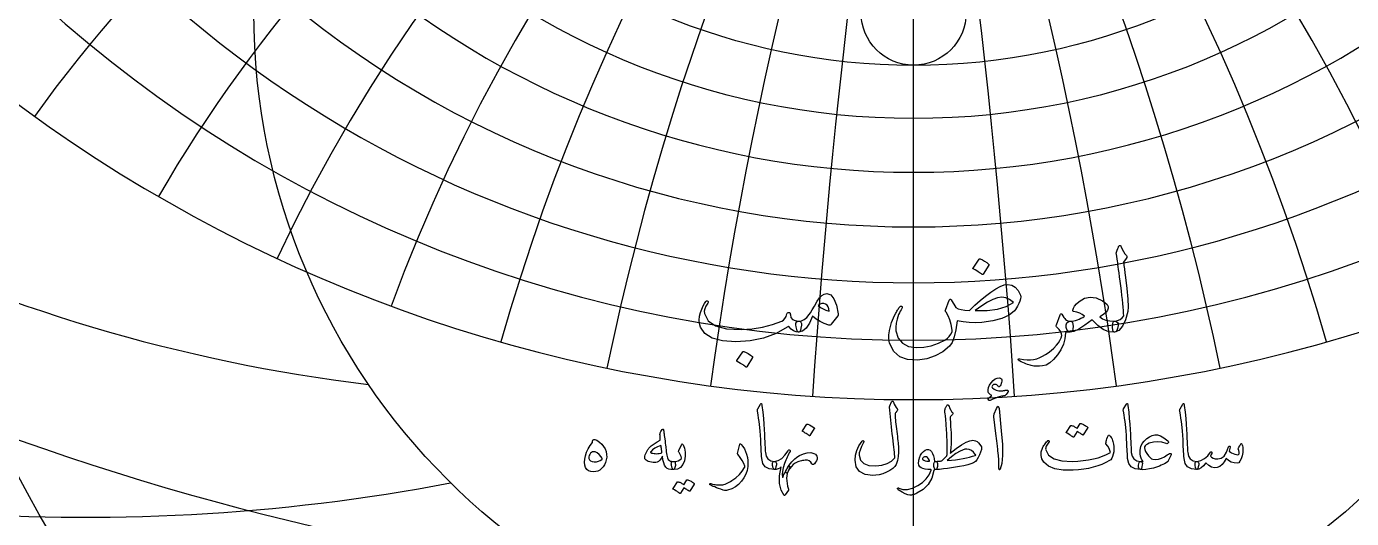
# Model space of a CAD drawing. Header units: millimetres. Extents: x -62 to 62, y -62 to 63.
# Drawn here: x -35 to 17.3, y -20 to -0.5 of the extents above; entities that cross this region are included whole.
import ezdxf

# ---------------------------------------------------------------- set-up
doc = ezdxf.new("R2010")
doc.units = ezdxf.units.MM
for name, color, linetype in [('CUT_INNER', 6, 'Continuous'), ('CUT_OUTER', 1, 'Continuous'), ('ENGRAVE', 7, 'Continuous'), ('ENGRAVE_FINE', 8, 'Continuous'), ('TEXT', 5, 'Continuous')]:
    doc.layers.add(name, color=color, linetype=linetype)

msp = doc.modelspace()

# ---------------------------------------------------------------- linework, layer by layer
at = {"layer": 'CUT_INNER'}
msp.add_circle((0, 0), 2.075, dxfattribs=at)
at = {"layer": 'CUT_OUTER'}
msp.add_arc((-0.0002, -0.0002), 61.6124, 137.460696, 87.802279, dxfattribs=at)
at = {"layer": 'ENGRAVE'}
msp.add_lwpolyline([(0, -60.75), (0, 60.75)], dxfattribs=at)
for centre, radius in [((0, 0), 60.75), ((0, 25.277), 29.4566), ((0, 23.5116), 25.5957), ((0, 0), 39.7663), ((0, 0), 26.0306)]:
    msp.add_circle(centre, radius, dxfattribs=at)
for centre, radius, start, end in [((0, 27.4682), 33.7666, 104.50551, 75.49449), ((0, 30.2123), 38.6649, 146.69677, 33.30323), ((0, 33.6952), 44.3506, 168.64959, 11.35041), ((0, 38.1979), 51.1187, 185.60814, 354.39186), ((0, 44.165), 59.4298, 199.959035, 340.040965), ((-13.6023, 50.7645), 65.9046, 224.535726, 263.111304), ((-32.6231, 56.5048), 76.4095, 249.96829, 280.828753)]:
    msp.add_arc(centre, radius, start, end, dxfattribs=at)
at = {"layer": 'ENGRAVE_FINE'}
for centre, radius, start, end in [((-303.4751, -35.8057), 308.1567, 3.846969, 18.080135), ((-303.4751, -35.8057), 308.1567, 3.846969, 18.080135), ((303.4751, -35.8057), 308.1567, 161.919865, 176.153031), ((303.4751, -35.8057), 308.1567, 161.919865, 176.153031), ((-147.0198, -35.8057), 156.4552, 7.744385, 36.376389), ((-147.0198, -35.8057), 156.4552, 7.744385, 36.376389), ((147.0198, -35.8057), 156.4552, 143.623611, 172.255615), ((147.0198, -35.8057), 156.4552, 143.623611, 172.255615), ((-92.6835, -35.8057), 107.0217, 11.745134, 55.103196), ((-92.6835, -35.8057), 107.0217, 11.745134, 55.103196), ((92.6835, -35.8057), 107.0217, 124.896804, 168.254866), ((92.6835, -35.8057), 107.0217, 124.896804, 168.254866), ((-63.7717, -35.8057), 83.2481, 15.907198, 74.457561), ((-63.7717, -35.8057), 83.2481, 15.907198, 74.457561), ((63.7717, -35.8057), 83.2481, 105.542439, 164.092802), ((63.7717, -35.8057), 83.2481, 105.542439, 164.092802), ((-44.9009, -35.8057), 69.8534, 20.296793, 94.565762), ((-44.9009, -35.8057), 69.8534, 20.296793, 94.565762), ((44.9009, -35.8057), 69.8534, 85.434238, 159.703207), ((44.9009, -35.8057), 69.8534, 85.434238, 159.703207), ((-30.8945, -35.8057), 61.789, 24.992282, 112.762358), ((-30.8945, -35.8057), 61.789, 24.992282, 112.762358), ((30.8945, -35.8057), 61.789, 67.237642, 155.007718), ((30.8945, -35.8057), 61.789, 67.237642, 155.007718), ((-19.4764, -35.8057), 56.9451, 30.08929, 122.5356), ((-19.4764, -35.8057), 56.9451, 30.08929, 122.5356), ((19.4764, -35.8057), 56.9451, 57.4644, 149.91071), ((19.4764, -35.8057), 56.9451, 57.4644, 149.91071), ((-9.4354, -35.8057), 54.3363, 35.70752, 130.83453), ((-9.4354, -35.8057), 54.3363, 35.70752, 130.83453), ((9.4354, -35.8057), 54.3363, 49.16547, 144.29248), ((9.4354, -35.8057), 54.3363, 49.16547, 144.29248), ((0, 82.0633), 105.0224, 234.73332, 305.26668)]:
    msp.add_arc(centre, radius, start, end, dxfattribs=at)
at = {"layer": 'TEXT'}
for points in [[(8.0046, -9.4432), (8.037, -9.365), (8.0621, -9.303), (8.0801, -9.2572), (8.0909, -9.2276), (8.0992, -9.2087), (8.11, -9.1953), (8.1232, -9.1872), (8.1388, -9.1845), (8.1564, -9.1875), (8.1711, -9.1965), (8.1828, -9.2114), (8.1915, -9.2324), (8.2313, -9.3351), (8.2789, -9.4276), (8.3343, -9.5099), (8.3974, -9.5821), (8.4151, -9.6051), (8.4202, -9.6312), (8.4127, -9.6602), (8.3926, -9.6923), (8.2873, -9.8408), (8.2944, -9.9072), (8.3016, -9.9725), (8.3088, -10.0366), (8.316, -10.0994), (8.3232, -10.1611), (8.3304, -10.2216), (8.3376, -10.2809), (8.3447, -10.3389), (8.4109, -10.8767), (8.4513, -11.297), (8.466, -11.6), (8.4549, -11.7856), (8.3645, -12.1224), (8.2465, -12.3712), (8.101, -12.532), (7.928, -12.6048), (7.9232, -12.6048), (7.9184, -12.6048), (7.9136, -12.6048), (7.9088, -12.6048), (7.8804, -12.5778), (7.8621, -12.5162), (7.854, -12.4197), (7.8561, -12.2886), (7.8606, -12.2401), (7.8741, -12.2048), (7.8965, -12.1826), (7.928, -12.1736), (8.0495, -12.1494), (8.1507, -12.1054), (8.2316, -12.0416), (8.292, -11.9581), (8.288, -11.8578), (8.2807, -11.7437), (8.27, -11.6159), (8.2561, -11.4743), (8.2392, -11.3195), (8.2196, -11.1521), (8.1973, -10.9722), (8.1723, -10.7797), (8.1492, -10.5904), (8.128, -10.4204), (8.1085, -10.2695), (8.0909, -10.1378), (8.0756, -10.0252), (8.0633, -9.9318), (8.054, -9.8575), (8.0477, -9.8024), (7.9998, -9.5294), (7.9983, -9.5024), (7.9986, -9.4791), (8.0007, -9.4593), (8.0046, -9.4432)], [(2.582, -9.7258), (2.588, -9.7198), (2.5964, -9.7162), (2.6071, -9.715), (2.6203, -9.7162), (2.7134, -9.7539), (2.8011, -9.8), (2.8835, -9.8545), (2.9604, -9.9174), (2.9679, -9.927), (2.9712, -9.9366), (2.9703, -9.9461), (2.9652, -9.9557), (2.7401, -10.3198), (2.7317, -10.3285), (2.7209, -10.3306), (2.7077, -10.3261), (2.6922, -10.315), (2.6787, -10.3054), (2.6574, -10.291), (2.6284, -10.2719), (2.5916, -10.2479), (2.5464, -10.2192), (2.4922, -10.1857), (2.429, -10.1473), (2.3568, -10.1042), (2.3473, -10.097), (2.3425, -10.0899), (2.3425, -10.0827), (2.3473, -10.0755)], [(3.7029, -10.7222), (3.87, -10.7467), (4.0119, -10.8252), (4.1287, -10.9575), (4.2203, -11.1437), (4.2305, -11.215), (4.2227, -11.2946), (4.1969, -11.3826), (4.1532, -11.479), (4.1029, -11.5719), (4.0574, -11.6491), (4.0167, -11.7108), (3.9808, -11.7569), (3.7712, -11.9293), (3.4874, -12.0635), (3.1293, -12.1593), (2.697, -12.2168), (2.4368, -12.2293), (2.188, -12.2239), (1.9506, -12.2006), (1.7245, -12.1593), (1.6712, -12.5105), (1.6024, -12.7928), (1.5179, -13.0063), (1.4179, -13.1509), (1.1557, -13.3739), (0.8575, -13.5401), (0.5233, -13.6494), (0.1533, -13.7018), (-0.2362, -13.6835), (-0.5473, -13.5712), (-0.7799, -13.3649), (-0.9341, -13.0646), (-0.9473, -13.0181), (-0.9581, -12.9694), (-0.9664, -12.9187), (-0.9724, -12.8658), (-0.9754, -12.8112), (-0.9748, -12.7551), (-0.9706, -12.6974), (-0.9629, -12.6383), (-0.9461, -12.5337), (-0.9245, -12.4305), (-0.8982, -12.3289), (-0.867, -12.2287), (-0.8314, -12.1304), (-0.7916, -12.0341), (-0.7476, -11.94), (-0.6994, -11.8479), (-0.678, -11.8105), (-0.6569, -11.7748), (-0.6361, -11.741), (-0.6156, -11.709), (-0.5956, -11.6787), (-0.5766, -11.6503), (-0.5585, -11.6237), (-0.5413, -11.5988), (-0.529, -11.5847), (-0.5162, -11.576), (-0.5027, -11.5728), (-0.4886, -11.5749), (-0.4736, -11.5805), (-0.4623, -11.588), (-0.4545, -11.5973), (-0.4503, -11.6084), (-0.4491, -11.621), (-0.4503, -11.6347), (-0.4539, -11.6497), (-0.4599, -11.6659), (-0.4949, -11.7189), (-0.5281, -11.7772), (-0.5596, -11.841), (-0.5892, -11.9102), (-0.6515, -12.0871), (-0.6898, -12.2539), (-0.7042, -12.4105), (-0.6946, -12.5569), (-0.6051, -12.835), (-0.4419, -13.0371), (-0.2051, -13.1631), (0.1054, -13.2131), (0.4054, -13.1991), (0.697, -13.1425), (0.9802, -13.0434), (1.2551, -12.9018), (1.338, -12.8428), (1.4096, -12.7712), (1.4697, -12.6871), (1.5185, -12.5904), (1.5242, -12.5769), (1.5269, -12.5605), (1.5266, -12.541), (1.5233, -12.5185), (1.4811, -12.3042), (1.4263, -12.1162), (1.359, -11.9545), (1.279, -11.8192), (1.2631, -11.7943), (1.2539, -11.7725), (1.2512, -11.7536), (1.2551, -11.7377), (1.4036, -11.3449), (1.4248, -11.3153), (1.4455, -11.303), (1.4655, -11.3081), (1.485, -11.3305), (1.6622, -11.6323), (1.7572, -11.6772), (1.879, -11.7114), (2.0278, -11.7347), (2.2035, -11.7473), (2.4122, -11.544), (2.6215, -11.3557), (2.8314, -11.1823), (3.0419, -11.024), (3.243, -10.8919), (3.4203, -10.7976), (3.5736, -10.741), (3.7029, -10.7222)], [(-8.1915, -11.388), (-8.1744, -11.3695), (-8.1567, -11.3617), (-8.1385, -11.3647), (-8.1196, -11.3784), (-8.1052, -11.3964), (-8.1004, -11.4168), (-8.1052, -11.4395), (-8.1196, -11.4647), (-8.1926, -11.5778), (-8.2394, -11.6826), (-8.2597, -11.779), (-8.2537, -11.8671), (-8.1037, -12.1563), (-7.8118, -12.3581), (-7.378, -12.4724), (-6.8023, -12.4994), (-6.375, -12.4679), (-5.9651, -12.4024), (-5.5726, -12.3027), (-5.1975, -12.1689), (-5.1313, -12.1296), (-5.0765, -12.0695), (-5.0331, -11.9883), (-5.0011, -11.8862), (-4.9903, -11.8572), (-4.9724, -11.8371), (-4.9472, -11.826), (-4.9149, -11.8239), (-4.8918, -11.8338), (-4.8754, -11.8539), (-4.8655, -11.8841), (-4.8622, -11.9245), (-4.8397, -12.0245), (-4.7771, -12.0994), (-4.6745, -12.1491), (-4.5316, -12.1736), (-4.4801, -12.185), (-4.4454, -12.2144), (-4.4275, -12.2617), (-4.4263, -12.3269), (-4.4436, -12.4485), (-4.467, -12.5353), (-4.4963, -12.5874), (-4.5316, -12.6048), (-4.6367, -12.591), (-4.7364, -12.5497), (-4.8307, -12.4808), (-4.9197, -12.3844), (-4.9271, -12.3805), (-4.94, -12.3832), (-4.9583, -12.3925), (-4.9819, -12.4084), (-5.4286, -12.6599), (-5.916, -12.8395), (-6.4442, -12.9473), (-7.013, -12.9832), (-7.5388, -12.9473), (-7.9471, -12.8395), (-8.2382, -12.6599), (-8.4118, -12.4084), (-8.4513, -12.268), (-8.4645, -12.1245), (-8.4513, -11.9781), (-8.4118, -11.8287), (-8.3585, -11.6898), (-8.304, -11.5701), (-8.2483, -11.4695), (-8.1915, -11.388)], [(-3.4203, -11.0814), (-3.2703, -11.1347), (-3.146, -11.285), (-3.0475, -11.5323), (-2.9748, -11.8766), (-2.9721, -11.9015), (-2.9736, -11.9233), (-2.9793, -11.9422), (-2.9892, -11.9581), (-3.2526, -12.2886), (-3.2709, -12.3087), (-3.2921, -12.3209), (-3.3164, -12.3254), (-3.3436, -12.3221), (-3.5227, -12.2611), (-3.6909, -12.1832), (-3.8484, -12.0886), (-3.9951, -11.9772), (-4.1134, -12.2518), (-4.243, -12.4479), (-4.384, -12.5656), (-4.5364, -12.6048), (-4.5535, -12.5985), (-4.5712, -12.5796), (-4.5894, -12.5482), (-4.6083, -12.5042), (-4.6373, -12.3952), (-4.6478, -12.3078), (-4.6397, -12.2419), (-4.6131, -12.1976), (-4.5975, -12.1871), (-4.5795, -12.1796), (-4.5592, -12.1751), (-4.5364, -12.1736), (-4.4275, -12.1551), (-4.3209, -12.1042), (-4.2167, -12.021), (-4.1149, -11.9054), (-4.0703, -11.8383), (-4.0035, -11.7281), (-3.9146, -11.5749), (-3.8035, -11.3784), (-3.7167, -11.2485), (-3.6239, -11.1557), (-3.5251, -11.1), (-3.4203, -11.0814)], [(-3.7652, -11.5509), (-3.6754, -11.6257), (-3.5736, -11.6874), (-3.4598, -11.7359), (-3.3341, -11.7713), (-3.341, -11.6769), (-3.3664, -11.6), (-3.4104, -11.5404), (-3.473, -11.4982), (-3.5451, -11.4764), (-3.6179, -11.4778), (-3.6912, -11.5027), (-3.7652, -11.5509)], [(3.9376, -11.4311), (3.7906, -11.3192), (3.6371, -11.2515), (3.4769, -11.2282), (3.3101, -11.2491), (3.1293, -11.3129), (2.9221, -11.418), (2.6886, -11.5644), (2.4287, -11.7521), (2.902, -11.7536), (3.3113, -11.7006), (3.6565, -11.5931), (3.9376, -11.4311)], [(7.928, -12.1736), (7.998, -12.1841), (8.0453, -12.2156), (8.0699, -12.268), (8.0717, -12.3413), (8.0483, -12.4548), (8.0166, -12.5365), (7.9765, -12.5865), (7.928, -12.6048), (7.7073, -12.5847), (7.4861, -12.4958), (7.2642, -12.338), (7.0418, -12.1114), (6.7612, -12.329), (6.5232, -12.4838), (6.3277, -12.5757), (6.1747, -12.6048), (6.1241, -12.5934), (6.0825, -12.5593), (6.0499, -12.5024), (6.0262, -12.4227), (6.0193, -12.3174), (6.0418, -12.2407), (6.0936, -12.1928), (6.1747, -12.1736), (6.2485, -12.1665), (6.3214, -12.1545), (6.3934, -12.1377), (6.4645, -12.1162), (6.5347, -12.0895), (6.6041, -12.0575), (6.6725, -12.0201), (6.74, -11.9772), (6.6571, -11.9096), (6.5568, -11.8551), (6.4391, -11.8138), (6.3041, -11.7856), (6.2918, -11.7805), (6.2837, -11.7701), (6.2798, -11.7542), (6.2801, -11.7329), (6.3029, -11.6596), (6.352, -11.5784), (6.4274, -11.4895), (6.5292, -11.3928), (6.7415, -11.2656), (6.9663, -11.2192), (7.2037, -11.2536), (7.4537, -11.3689), (7.5597, -11.4425), (7.6334, -11.515), (7.6747, -11.5862), (7.6837, -11.6563), (7.6573, -11.7317), (7.5927, -11.8144), (7.4897, -11.9042), (7.3484, -12.0012), (7.4493, -12.0766), (7.5795, -12.1305), (7.7391, -12.1629), (7.928, -12.1736)], [(5.6334, -12.3078), (5.7819, -11.9245), (5.7984, -11.894), (5.8143, -11.879), (5.8295, -11.8796), (5.8442, -11.8958), (5.8843, -11.9629), (5.9232, -12.0204), (5.961, -12.0683), (5.9975, -12.1066), (6.0376, -12.1359), (6.0813, -12.1569), (6.1286, -12.1695), (6.1795, -12.1736), (6.2298, -12.1868), (6.2657, -12.2263), (6.2873, -12.2922), (6.2945, -12.3844), (6.2873, -12.4772), (6.2657, -12.5449), (6.2298, -12.5874), (6.1795, -12.6048), (6.1409, -12.6066), (6.1017, -12.6072), (6.0619, -12.6066), (6.0214, -12.6048), (6.0145, -12.6066), (6.0083, -12.612), (6.0026, -12.6209), (5.9975, -12.6335), (5.9717, -12.8602), (5.9089, -13.0802), (5.8089, -13.2937), (5.6717, -13.5006), (5.5188, -13.6805), (5.3711, -13.8131), (5.2289, -13.8985), (5.0921, -13.9365), (4.9634, -13.9464), (4.8454, -13.9473), (4.7382, -13.9392), (4.6418, -13.9221), (4.5947, -13.9089), (4.5442, -13.8934), (4.4905, -13.8754), (4.4334, -13.855), (4.3734, -13.8317), (4.3107, -13.8047), (4.2453, -13.7742), (4.1772, -13.7401), (4.1601, -13.7323), (4.1472, -13.7233), (4.1385, -13.7131), (4.134, -13.7018), (4.1311, -13.6865), (4.1317, -13.6742), (4.1358, -13.6649), (4.1436, -13.6586), (4.1538, -13.653), (4.1652, -13.6503), (4.1778, -13.6506), (4.1915, -13.6539), (4.3424, -13.6844), (4.4837, -13.6994), (4.6155, -13.6988), (4.7376, -13.6826), (4.8584, -13.6507), (4.9765, -13.6077), (5.092, -13.5537), (5.2047, -13.4886), (5.315, -13.4127), (5.4232, -13.3263), (5.5294, -13.2295), (5.6334, -13.1221), (5.7116, -13.0242), (5.7735, -12.9269), (5.8193, -12.8302), (5.849, -12.7341), (5.8403, -12.667), (5.8047, -12.5904), (5.7421, -12.5042), (5.6526, -12.4084), (5.637, -12.3877), (5.6286, -12.3641), (5.6274, -12.3374), (5.6334, -12.3078)], [(-6.74, -13.376), (-6.734, -13.37), (-6.7256, -13.3664), (-6.7148, -13.3652), (-6.7017, -13.3664), (-6.6085, -13.4042), (-6.5208, -13.4503), (-6.4385, -13.5048), (-6.3615, -13.5676), (-6.3541, -13.5772), (-6.3508, -13.5868), (-6.3517, -13.5964), (-6.3568, -13.6059), (-6.5819, -13.97), (-6.5903, -13.9787), (-6.6011, -13.9808), (-6.6142, -13.9763), (-6.6298, -13.9652), (-6.6433, -13.9556), (-6.6645, -13.9413), (-6.6936, -13.9221), (-6.7304, -13.8982), (-6.7756, -13.8694), (-6.8298, -13.8359), (-6.893, -13.7976), (-6.9651, -13.7544), (-6.9747, -13.7473), (-6.9795, -13.7401), (-6.9795, -13.7329), (-6.9747, -13.7257)], [(3.5999, -15.1077), (3.5531, -15.1165), (3.5097, -15.1248), (3.4696, -15.1326), (3.4329, -15.14), (3.3997, -15.1472), (3.3704, -15.1544), (3.345, -15.1616), (3.3233, -15.1688), (3.3013, -15.177), (3.2748, -15.1872), (3.2438, -15.1994), (3.2083, -15.2137), (3.1683, -15.2302), (3.1239, -15.2492), (3.0749, -15.2706), (3.0215, -15.2945), (2.9997, -15.3017), (2.9811, -15.3017), (2.9656, -15.2945), (2.9532, -15.2802), (2.9458, -15.2449), (2.9667, -15.2038), (3.0159, -15.1569), (3.0934, -15.1041), (3.0341, -15.0704), (2.9892, -15.0341), (2.9586, -14.995), (2.9425, -14.9532), (2.9393, -14.8744), (2.9586, -14.7889), (3.0004, -14.6966), (3.0646, -14.5975), (3.1412, -14.5088), (3.22, -14.4475), (3.3011, -14.4136), (3.3844, -14.4071), (3.4308, -14.4188), (3.4625, -14.4431), (3.4793, -14.4799), (3.4814, -14.5293), (3.4733, -14.5827), (3.4598, -14.6317), (3.4409, -14.6761), (3.4167, -14.7161), (3.3924, -14.7442), (3.37, -14.7565), (3.3493, -14.7532), (3.3305, -14.7341), (3.3089, -14.7056), (3.2838, -14.6847), (3.255, -14.6714), (3.2227, -14.6658), (3.1888, -14.6658), (3.1589, -14.673), (3.1331, -14.6874), (3.1113, -14.7089), (3.0954, -14.735), (3.0907, -14.7592), (3.0972, -14.7817), (3.1149, -14.8023), (3.1814, -14.8515), (3.2622, -14.8877), (3.3574, -14.9108), (3.467, -14.9209), (3.4765, -14.9206), (3.4872, -14.9195), (3.499, -14.9179), (3.5119, -14.9155), (3.5259, -14.9127), (3.5411, -14.9097), (3.5574, -14.9064), (3.5748, -14.9029), (3.5936, -14.8994), (3.6107, -14.8962), (3.626, -14.8932), (3.6394, -14.8904), (3.6513, -14.888), (3.6619, -14.8863), (3.6711, -14.8853), (3.679, -14.885), (3.6938, -14.8865), (3.7059, -14.8913), (3.7153, -14.8991), (3.7221, -14.9101), (3.7263, -14.9207), (3.7284, -14.9308), (3.7281, -14.9404), (3.7257, -14.9496), (3.6909, -15.0148), (3.6583, -15.0628), (3.628, -15.0938), (3.5999, -15.1077)], [(-6.0358, -15.4382), (-6.0288, -15.4275), (-6.0223, -15.4203), (-6.0163, -15.4167), (-6.0107, -15.4167), (-6.0021, -15.4214), (-5.9945, -15.4356), (-5.9878, -15.4591), (-5.9819, -15.4921), (-5.9523, -15.7605), (-5.928, -16.0086), (-5.9092, -16.2365), (-5.8957, -16.4442), (-5.887, -16.6218), (-5.8791, -16.781), (-5.8718, -16.9218), (-5.8652, -17.0442), (-5.8594, -17.1482), (-5.8548, -17.2337), (-5.8513, -17.3009), (-5.849, -17.3496), (-5.8171, -17.4955), (-5.7466, -17.6029), (-5.6375, -17.6716), (-5.4897, -17.7017), (-5.4486, -17.7125), (-5.4223, -17.7376), (-5.4109, -17.7771), (-5.4143, -17.831), (-5.4311, -17.9159), (-5.4493, -17.9765), (-5.4688, -18.0129), (-5.4897, -18.025), (-5.6976, -17.9976), (-5.8508, -17.9154), (-5.9491, -17.7785), (-5.9927, -17.5867), (-5.9995, -17.495), (-6.0057, -17.403), (-6.0112, -17.3109), (-6.016, -17.2185), (-6.0204, -17.1258), (-6.0246, -17.033), (-6.0285, -16.9399), (-6.0322, -16.8466), (-6.039, -16.6686), (-6.0484, -16.5084), (-6.0605, -16.366), (-6.0753, -16.2412), (-6.0928, -16.1214), (-6.1131, -15.9938), (-6.136, -15.8583), (-6.1616, -15.7149), (-6.1649, -15.6891), (-6.1642, -15.6655), (-6.1595, -15.6442), (-6.1508, -15.6251)], [(-0.8694, -15.352), (-0.8632, -15.341), (-0.8551, -15.3332), (-0.8452, -15.3284), (-0.8335, -15.3269), (-0.8218, -15.3289), (-0.812, -15.335), (-0.8039, -15.3451), (-0.7976, -15.3592), (-0.7641, -15.4416), (-0.7284, -15.5128), (-0.6905, -15.5728), (-0.6503, -15.6215), (-0.6384, -15.639), (-0.635, -15.6592), (-0.6402, -15.6821), (-0.6539, -15.7077), (-0.6626, -15.7201), (-0.6709, -15.732), (-0.6788, -15.7434), (-0.6862, -15.7544), (-0.6932, -15.7647), (-0.6997, -15.7742), (-0.7057, -15.7827), (-0.7114, -15.7903), (-0.7208, -15.8043), (-0.7275, -15.8209), (-0.7316, -15.8402), (-0.7329, -15.8622), (-0.7287, -15.9243), (-0.723, -15.992), (-0.7161, -16.0653), (-0.7078, -16.1442), (-0.6983, -16.2288), (-0.688, -16.3189), (-0.6768, -16.4147), (-0.6647, -16.5161), (-0.6511, -16.6172), (-0.6391, -16.7123), (-0.6286, -16.8014), (-0.6197, -16.8843), (-0.6122, -16.9615), (-0.6058, -17.033), (-0.6005, -17.0989), (-0.5964, -17.1592), (-0.5917, -17.3377), (-0.6063, -17.5068), (-0.6402, -17.6664), (-0.6934, -17.8166), (-0.7453, -17.9049), (-0.8254, -17.9864), (-0.9339, -18.0612), (-1.0706, -18.1292), (-1.2188, -18.1856), (-1.3581, -18.2253), (-1.4883, -18.2484), (-1.6095, -18.255), (-1.9131, -18.2132), (-2.1305, -18.0987), (-2.2616, -17.9114), (-2.3065, -17.6514), (-2.2908, -17.4576), (-2.2401, -17.2679), (-2.1543, -17.0822), (-2.0335, -16.9005), (-2.0243, -16.8899), (-2.0146, -16.8834), (-2.0045, -16.881), (-1.994, -16.8825), (-1.9827, -16.8868), (-1.9742, -16.8924), (-1.9684, -16.8994), (-1.9652, -16.9077), (-1.963, -16.92), (-1.9634, -16.9319), (-1.9666, -16.9434), (-1.9724, -16.9544), (-2.0548, -17.1149), (-2.1116, -17.2517), (-2.1428, -17.3646), (-2.1485, -17.4538), (-2.0885, -17.6458), (-1.9589, -17.7798), (-1.7598, -17.8559), (-1.491, -17.8741), (-1.2487, -17.8479), (-1.0428, -17.787), (-0.8733, -17.6916), (-0.7401, -17.5616), (-0.7429, -17.4988), (-0.7477, -17.4255), (-0.7546, -17.3416), (-0.7635, -17.2472), (-0.7746, -17.142), (-0.7882, -17.0258), (-0.8042, -16.8986), (-0.8227, -16.7604), (-0.8403, -16.6178), (-0.8569, -16.4774), (-0.8726, -16.3394), (-0.8874, -16.2035), (-0.9011, -16.0699), (-0.9135, -15.9385), (-0.9245, -15.8094), (-0.9341, -15.6826), (-0.9485, -15.5604), (-0.9478, -15.5465), (-0.9458, -15.5335), (-0.9424, -15.5213), (-0.9377, -15.5101)], [(1.3221, -15.4814), (1.3307, -15.4722), (1.3383, -15.4661), (1.345, -15.4632), (1.3509, -15.4634), (1.3578, -15.4665), (1.3643, -15.4724), (1.3704, -15.4809), (1.376, -15.4921), (1.3988, -15.5406), (1.4205, -15.5855), (1.441, -15.6269), (1.4604, -15.6646), (1.479, -15.6983), (1.4968, -15.7275), (1.514, -15.7522), (1.5305, -15.7724), (1.5426, -15.789), (1.5467, -15.8065), (1.5426, -15.8249), (1.5305, -15.8442), (1.4587, -15.934), (1.4494, -15.9495), (1.4434, -15.9673), (1.4405, -15.9873), (1.4407, -16.0095), (1.4524, -16.179), (1.4622, -16.3283), (1.4703, -16.4575), (1.4766, -16.5664), (1.4813, -16.6553), (1.4847, -16.7244), (1.4867, -16.7738), (1.4874, -16.8035), (1.4866, -16.8911), (1.4843, -16.9741), (1.4803, -17.0527), (1.4748, -17.1268), (1.468, -17.1964), (1.46, -17.2616), (1.4509, -17.3222), (1.4407, -17.3783), (1.6848, -17.1915), (1.8961, -17.0478), (2.0746, -16.9472), (2.2203, -16.8897), (2.2852, -16.8744), (2.3434, -16.8682), (2.3948, -16.8709), (2.4395, -16.8825), (2.5026, -16.9153), (2.5625, -16.967), (2.6193, -17.0375), (2.673, -17.1268), (2.6813, -17.1482), (2.6847, -17.1726), (2.6831, -17.2003), (2.6766, -17.231), (2.6409, -17.3415), (2.5985, -17.4466), (2.5493, -17.5463), (2.4934, -17.6406), (2.439, -17.7012), (2.3622, -17.7538), (2.263, -17.7982), (2.1413, -17.8346), (1.9784, -17.8706), (1.8166, -17.9033), (1.6559, -17.9326), (1.4964, -17.9586), (1.3382, -17.9809), (1.1816, -17.9994), (1.0265, -18.0141), (0.873, -18.025), (0.8557, -18.0201), (0.8398, -18.0053), (0.8252, -17.9806), (0.812, -17.946), (0.8003, -17.9035), (0.794, -17.8624), (0.7931, -17.8227), (0.7976, -17.7843), (0.8077, -17.7509), (0.8236, -17.7259), (0.8454, -17.7095), (0.873, -17.7017), (0.9097, -17.6997), (0.9444, -17.6972), (0.9771, -17.6943), (1.0078, -17.6909), (1.0364, -17.6875), (1.063, -17.6846), (1.0876, -17.6821), (1.1102, -17.6801), (1.3114, -17.4861), (1.3131, -17.4777), (1.3149, -17.4668), (1.3167, -17.4534), (1.3185, -17.4376), (1.3203, -17.4193), (1.3221, -17.3985), (1.3239, -17.3753), (1.3257, -17.3496), (1.3273, -17.3216), (1.3284, -17.2917), (1.3291, -17.2597), (1.3293, -17.2256), (1.3293, -17.1898), (1.3293, -17.1524), (1.3293, -17.1135), (1.3293, -17.0729), (1.3289, -17.0271), (1.3275, -16.9723), (1.3253, -16.9086), (1.3221, -16.8358), (1.3181, -16.7545), (1.3131, -16.6652), (1.3073, -16.5677), (1.3006, -16.4622), (1.2851, -16.228), (1.2709, -16.0427), (1.2581, -15.9064), (1.2467, -15.8191), (1.2375, -15.7629), (1.2314, -15.7203), (1.2285, -15.6911), (1.2287, -15.6754), (1.2396, -15.6457), (1.2507, -15.6179), (1.2621, -15.5918), (1.2736, -15.5676), (1.2854, -15.5447), (1.2974, -15.5227), (1.3097, -15.5016), (1.3221, -15.4814)], [(3.273, -15.6179), (3.3073, -15.5514), (3.335, -15.5281), (3.3558, -15.5478), (3.37, -15.6107), (3.4526, -16.4909), (3.5018, -17.0312), (3.5128, -17.4628), (3.4856, -17.7857), (3.4203, -17.9999), (3.4084, -18.0174), (3.3978, -18.0268), (3.3886, -18.0282), (3.3808, -18.0214), (3.3745, -18.0109), (3.37, -17.9972), (3.3673, -17.9803), (3.3664, -17.9604), (3.3664, -17.8047), (3.3592, -17.6397), (3.3448, -17.4652), (3.3233, -17.2813), (3.3186, -17.2333), (3.3044, -17.1035), (3.2808, -16.892), (3.2478, -16.5987), (3.1688, -15.9484), (3.167, -15.9138), (3.1688, -15.882), (3.1742, -15.8528), (3.1832, -15.8263)], [(8.4034, -15.4382), (8.4104, -15.4275), (8.4169, -15.4203), (8.423, -15.4167), (8.4286, -15.4167), (8.4371, -15.4214), (8.4447, -15.4356), (8.4515, -15.4591), (8.4573, -15.4921), (8.487, -15.7605), (8.5112, -16.0086), (8.5301, -16.2365), (8.5435, -16.4442), (8.5522, -16.6218), (8.5602, -16.781), (8.5675, -16.9218), (8.5741, -17.0442), (8.5798, -17.1482), (8.5844, -17.2337), (8.5879, -17.3009), (8.5902, -17.3496), (8.6221, -17.4955), (8.6926, -17.6029), (8.8018, -17.6716), (8.9495, -17.7017), (8.9906, -17.7125), (9.0169, -17.7376), (9.0283, -17.7771), (9.025, -17.831), (9.0081, -17.9159), (8.9899, -17.9765), (8.9704, -18.0129), (8.9495, -18.025), (8.7416, -17.9976), (8.5884, -17.9154), (8.4901, -17.7785), (8.4465, -17.5867), (8.4397, -17.495), (8.4335, -17.403), (8.428, -17.3109), (8.4232, -17.2185), (8.4188, -17.1258), (8.4147, -17.033), (8.4107, -16.9399), (8.407, -16.8466), (8.4003, -16.6686), (8.3908, -16.5084), (8.3787, -16.366), (8.3639, -16.2412), (8.3464, -16.1214), (8.3262, -15.9938), (8.3033, -15.8583), (8.2777, -15.7149), (8.2743, -15.6891), (8.275, -15.6655), (8.2797, -15.6442), (8.2885, -15.6251)], [(10.6273, -15.4382), (10.6343, -15.4275), (10.6408, -15.4203), (10.6469, -15.4167), (10.6525, -15.4167), (10.661, -15.4214), (10.6686, -15.4356), (10.6754, -15.4591), (10.6812, -15.4921), (10.7109, -15.7605), (10.7351, -16.0086), (10.754, -16.2365), (10.7674, -16.4442), (10.7761, -16.6218), (10.7841, -16.781), (10.7914, -16.9218), (10.798, -17.0442), (10.8037, -17.1482), (10.8083, -17.2337), (10.8118, -17.3009), (10.8142, -17.3496), (10.846, -17.4955), (10.9165, -17.6029), (11.0257, -17.6716), (11.1734, -17.7017), (11.2145, -17.7125), (11.2408, -17.7376), (11.2522, -17.7771), (11.2489, -17.831), (11.232, -17.9159), (11.2138, -17.9765), (11.1943, -18.0129), (11.1734, -18.025), (10.9655, -17.9976), (10.8124, -17.9154), (10.714, -17.7785), (10.6704, -17.5867), (10.6636, -17.495), (10.6574, -17.403), (10.6519, -17.3109), (10.6471, -17.2185), (10.6427, -17.1258), (10.6386, -17.033), (10.6346, -16.9399), (10.6309, -16.8466), (10.6242, -16.6686), (10.6148, -16.5084), (10.6026, -16.366), (10.5878, -16.2412), (10.5703, -16.1214), (10.5501, -15.9938), (10.5272, -15.8583), (10.5016, -15.7149), (10.4982, -15.6891), (10.4989, -15.6655), (10.5036, -15.6442), (10.5124, -15.6251)], [(6.5783, -16.2107), (6.5828, -16.2062), (6.5891, -16.2035), (6.5972, -16.2026), (6.6071, -16.2035), (6.6424, -16.2167), (6.6767, -16.2313), (6.7098, -16.2473), (6.7418, -16.2646), (6.7729, -16.2834), (6.8033, -16.3041), (6.8331, -16.3266), (6.8621, -16.3508), (6.8678, -16.3582), (6.8702, -16.3661), (6.8695, -16.3744), (6.8657, -16.3831), (6.6933, -16.6562), (6.6886, -16.6598), (6.6816, -16.6598), (6.6724, -16.6562), (6.6609, -16.649), (6.6531, -16.6424), (6.6403, -16.6333), (6.6225, -16.6217), (6.5999, -16.6077), (6.572, -16.591), (6.5388, -16.5713), (6.5002, -16.5487), (6.4562, -16.5233), (6.3196, -16.7352), (6.3133, -16.7417), (6.3053, -16.7433), (6.2954, -16.7399), (6.2837, -16.7316), (6.2736, -16.7244), (6.2577, -16.7137), (6.2359, -16.6993), (6.2083, -16.6813), (6.1744, -16.6598), (6.1337, -16.6346), (6.0863, -16.6059), (6.0322, -16.5736), (6.0266, -16.5682), (6.0241, -16.5628), (6.0248, -16.5574), (6.0286, -16.552), (6.2047, -16.2897), (6.2092, -16.2852), (6.2154, -16.2825), (6.2235, -16.2816), (6.2334, -16.2825), (6.2635, -16.2923), (6.2927, -16.3036), (6.321, -16.3166), (6.3484, -16.331), (6.3749, -16.3469), (6.4005, -16.3638), (6.4252, -16.3819), (6.449, -16.4011)], [(-9.9196, -16.4478), (-9.8985, -16.4254), (-9.8818, -16.4227), (-9.8697, -16.4397), (-9.8621, -16.4765), (-9.8596, -16.4988), (-9.8558, -16.5295), (-9.8506, -16.5688), (-9.8441, -16.6167), (-9.8365, -16.6735), (-9.8279, -16.7397), (-9.8185, -16.8154), (-9.8082, -16.9005), (-9.798, -16.9841), (-9.7889, -17.059), (-9.7809, -17.1252), (-9.7741, -17.1825), (-9.7683, -17.2309), (-9.7637, -17.2701), (-9.7602, -17.3001), (-9.7579, -17.3208), (-9.7395, -17.4518), (-9.713, -17.5535), (-9.6784, -17.626), (-9.6357, -17.6693), (-9.6056, -17.6862), (-9.5693, -17.6972), (-9.5266, -17.7023), (-9.4777, -17.7017), (-9.4487, -17.7064), (-9.4265, -17.7205), (-9.411, -17.7441), (-9.4022, -17.7771), (-9.3991, -17.8169), (-9.4004, -17.8571), (-9.4062, -17.8977), (-9.4166, -17.9388), (-9.4298, -17.9738), (-9.4444, -17.9999), (-9.4604, -18.0169), (-9.4777, -18.025), (-9.5717, -18.0241), (-9.6528, -18.0071), (-9.7208, -17.9738), (-9.7759, -17.9244), (-9.8221, -17.8519), (-9.8603, -17.7565), (-9.8904, -17.6381), (-9.9124, -17.4969), (-9.9631, -17.5829), (-10.0148, -17.6505), (-10.0673, -17.6997), (-10.1208, -17.7304), (-10.1641, -17.7414), (-10.2151, -17.7457), (-10.2737, -17.7432), (-10.3399, -17.734), (-10.4097, -17.7183), (-10.4684, -17.6999), (-10.5157, -17.6788), (-10.5519, -17.655), (-10.5811, -17.6256), (-10.6004, -17.5948), (-10.6098, -17.5627), (-10.6094, -17.5292), (-10.6011, -17.4875), (-10.5869, -17.4412), (-10.5669, -17.3905), (-10.5411, -17.3352), (-10.5124, -17.2798), (-10.4872, -17.2355), (-10.4657, -17.2025), (-10.4477, -17.1807), (-10.348, -17.0918), (-10.2393, -17.0083), (-10.1217, -16.9301), (-9.995, -16.8574), (-9.9997, -16.7884), (-10.0031, -16.7289), (-10.0051, -16.6789), (-10.0058, -16.6382), (-10.0038, -16.6041), (-9.9977, -16.5736), (-9.9876, -16.5466), (-9.9735, -16.5233)], [(-4.2071, -16.2358), (-4.2026, -16.2313), (-4.1963, -16.2287), (-4.1882, -16.2278), (-4.1784, -16.2287), (-4.1085, -16.2569), (-4.0427, -16.2915), (-3.981, -16.3324), (-3.9233, -16.3795), (-3.9177, -16.3867), (-3.9152, -16.3939), (-3.9159, -16.4011), (-3.9197, -16.4083), (-4.0885, -16.6813), (-4.0948, -16.6878), (-4.1029, -16.6894), (-4.1128, -16.6861), (-4.1245, -16.6777), (-4.1346, -16.6706), (-4.1505, -16.6598), (-4.1723, -16.6454), (-4.1999, -16.6274), (-4.2338, -16.6059), (-4.2745, -16.5807), (-4.3218, -16.552), (-4.376, -16.5197), (-4.3831, -16.5143), (-4.3867, -16.5089), (-4.3867, -16.5035), (-4.3831, -16.4981)], [(7.7495, -16.6885), (7.7737, -16.7188), (7.7958, -16.7523), (7.8159, -16.7889), (7.834, -16.8286), (7.85, -16.8713), (7.8641, -16.9167), (7.8761, -16.9647), (7.8861, -17.0155), (7.8991, -17.1174), (7.9022, -17.2185), (7.8955, -17.3186), (7.8789, -17.4178), (7.8537, -17.5063), (7.8214, -17.5777), (7.7819, -17.6321), (7.7352, -17.6693), (7.587, -17.7477), (7.4298, -17.8175), (7.2636, -17.8788), (7.0885, -17.9316), (6.9044, -17.9754), (6.7112, -18.0098), (6.5092, -18.0347), (6.2981, -18.0502), (5.9024, -18.0461), (5.5777, -17.9909), (5.324, -17.8845), (5.1412, -17.7268), (5.0662, -17.6035), (5.0316, -17.4708), (5.0375, -17.3287), (5.0837, -17.1771), (5.0993, -17.1445), (5.1174, -17.1111), (5.138, -17.0771), (5.161, -17.0424), (5.1865, -17.007), (5.2144, -16.971), (5.2448, -16.9343), (5.2777, -16.8969), (5.2887, -16.8863), (5.3002, -16.8798), (5.3121, -16.8774), (5.3244, -16.8789), (5.3328, -16.8821), (5.3397, -16.8879), (5.3453, -16.8965), (5.3496, -16.9077), (5.3516, -16.9182), (5.3505, -16.9283), (5.3462, -16.938), (5.3388, -16.9472), (5.3081, -16.9838), (5.2804, -17.0217), (5.256, -17.061), (5.2346, -17.1017), (5.22, -17.1405), (5.2122, -17.178), (5.211, -17.2142), (5.2167, -17.249), (5.3289, -17.4522), (5.54, -17.5948), (5.8499, -17.6767), (6.2586, -17.6981), (6.4832, -17.6894), (6.6973, -17.6707), (6.9009, -17.6418), (7.0939, -17.6029), (7.2765, -17.5538), (7.4491, -17.4946), (7.6116, -17.4254), (7.7639, -17.346), (7.7491, -17.2719), (7.7154, -17.1897), (7.6629, -17.0994), (7.5915, -17.0011), (7.5892, -16.9917), (7.5897, -16.9741), (7.5928, -16.9485), (7.5986, -16.9149), (7.6002, -16.9115), (7.6013, -16.9086), (7.602, -16.9061), (7.6022, -16.9041), (7.6139, -16.8583), (7.631, -16.8071), (7.6534, -16.7505), (7.6813, -16.6885), (7.6936, -16.6697), (7.7091, -16.6634), (7.7278, -16.6697), (7.7495, -16.6885)], [(10.1603, -17.4394), (10.0633, -17.655), (10.0509, -17.6763), (10.039, -17.6936), (10.0276, -17.7068), (10.0166, -17.716), (9.9607, -17.7543), (9.9007, -17.7901), (9.8367, -17.8235), (9.7687, -17.8544), (9.6968, -17.8832), (9.6214, -17.9105), (9.5423, -17.9362), (9.4597, -17.9604), (9.3052, -17.9981), (9.1687, -18.0214), (9.0501, -18.0304), (8.9495, -18.025), (8.9111, -18.0075), (8.8857, -17.9729), (8.8734, -17.9213), (8.8741, -17.8526), (8.8833, -17.7906), (8.8965, -17.7448), (8.9138, -17.7151), (8.9351, -17.7017), (8.9387, -17.7017), (8.9423, -17.7017), (8.9459, -17.7017), (8.9495, -17.7017), (8.9762, -17.7044), (9.0025, -17.7053), (9.0283, -17.7044), (9.0537, -17.7017), (9.0101, -17.6372), (8.9765, -17.566), (8.9527, -17.4881), (8.9387, -17.4035), (8.9367, -17.2519), (8.963, -17.117), (9.0176, -16.9986), (9.1004, -16.8969), (9.2071, -16.8019), (9.3115, -16.7289), (9.4137, -16.678), (9.5136, -16.649), (9.6214, -16.6492), (9.7435, -16.6894), (9.88, -16.7696), (10.0309, -16.8897), (10.048, -16.9084), (10.0561, -16.9283), (10.0552, -16.9497), (10.0453, -16.9723), (10.0312, -16.9899), (10.0139, -16.9993), (9.9934, -17.0006), (9.9699, -16.9939), (9.8008, -16.945), (9.6312, -16.9274), (9.4613, -16.9414), (9.2908, -16.9867), (9.2232, -17.0152), (9.1714, -17.0469), (9.1352, -17.0817), (9.1148, -17.1197), (9.1098, -17.1677), (9.1238, -17.2292), (9.1566, -17.3042), (9.2082, -17.3927), (9.2711, -17.4821), (9.3304, -17.549), (9.386, -17.5934), (9.4381, -17.6154), (9.5515, -17.6267), (9.6654, -17.6137), (9.7797, -17.5764), (9.8944, -17.5149), (9.9986, -17.443), (10.0525, -17.4089), (10.0956, -17.3891), (10.1279, -17.3837), (10.1495, -17.3927), (10.1583, -17.4037), (10.163, -17.4152), (10.1636, -17.4271), (10.1603, -17.4394)], [(-12.6465, -16.8538), (-12.6157, -16.8396), (-12.5809, -16.8367), (-12.542, -16.845), (-12.4991, -16.8646), (-12.3925, -16.936), (-12.3024, -17.0173), (-12.229, -17.1084), (-12.1722, -17.2095), (-12.1329, -17.3148), (-12.112, -17.4223), (-12.1096, -17.5321), (-12.1255, -17.6442), (-12.1545, -17.7464), (-12.1947, -17.8373), (-12.2461, -17.917), (-12.3087, -17.9855), (-12.3795, -18.0405), (-12.4551, -18.0798), (-12.5358, -18.1034), (-12.6213, -18.1112), (-12.7331, -18.1032), (-12.8243, -18.0717), (-12.8948, -18.0169), (-12.9446, -17.9388), (-12.9745, -17.8438), (-12.9851, -17.7349), (-12.9763, -17.6121), (-12.9482, -17.4753), (-12.9027, -17.3334), (-12.8414, -17.1987), (-12.7643, -17.0711), (-12.6716, -16.9508), (-12.6685, -16.9452), (-12.6662, -16.9355), (-12.6649, -16.9218), (-12.6644, -16.9041), (-12.6633, -16.8848), (-12.6599, -16.87), (-12.6543, -16.8596), (-12.6465, -16.8538)], [(-9.9699, -17.0765), (-10.1001, -17.1212), (-10.2106, -17.1762), (-10.3013, -17.2416), (-10.3722, -17.3173), (-10.377, -17.3276), (-10.3767, -17.337), (-10.3716, -17.3455), (-10.3615, -17.3532), (-10.324, -17.3692), (-10.2833, -17.3815), (-10.2395, -17.3899), (-10.1926, -17.3945), (-10.1425, -17.3953), (-10.0893, -17.3922), (-10.033, -17.3854), (-9.9735, -17.3747), (-9.9642, -17.3718), (-9.9546, -17.3667), (-9.9445, -17.3592), (-9.9339, -17.3496), (-9.9361, -17.3202), (-9.9389, -17.2894), (-9.9424, -17.2573), (-9.9465, -17.2238), (-9.9513, -17.189), (-9.9568, -17.1529), (-9.963, -17.1154), (-9.9699, -17.0765)], [(-9.2621, -17.267), (-9.1615, -17.0442), (-9.1467, -17.0197), (-9.131, -17.011), (-9.1143, -17.0179), (-9.0968, -17.0406), (-9.0645, -17.1085), (-9.0393, -17.1794), (-9.0214, -17.2531), (-9.0106, -17.3298), (-9.0072, -17.4099), (-9.0115, -17.4937), (-9.0234, -17.5814), (-9.0429, -17.6729), (-9.1024, -17.827), (-9.1947, -17.937), (-9.3198, -18.003), (-9.4777, -18.025), (-9.4958, -18.0136), (-9.5145, -17.9792), (-9.5336, -17.922), (-9.5531, -17.8418), (-9.5587, -17.7989), (-9.5576, -17.7636), (-9.5497, -17.736), (-9.5351, -17.716), (-9.5235, -17.7084), (-9.51, -17.7035), (-9.4947, -17.7012), (-9.4777, -17.7017), (-9.3782, -17.6985), (-9.2917, -17.6783), (-9.2183, -17.641), (-9.1579, -17.5867), (-9.1552, -17.5824), (-9.1543, -17.5768), (-9.1552, -17.5699), (-9.1579, -17.5616), (-9.172, -17.5108), (-9.1929, -17.4592), (-9.2205, -17.4066), (-9.2549, -17.3532), (-9.2661, -17.333), (-9.2711, -17.3119), (-9.2697, -17.2899), (-9.2621, -17.267)], [(-6.8621, -17.0226), (-6.8601, -17.0161), (-6.8576, -17.011), (-6.8547, -17.0072), (-6.8514, -17.0047), (-6.8413, -17.0038), (-6.8289, -17.0083), (-6.8143, -17.0182), (-6.7975, -17.0334), (-6.7319, -17.1113), (-6.6753, -17.2014), (-6.6277, -17.3036), (-6.5891, -17.4178), (-6.559, -17.5409), (-6.5406, -17.6622), (-6.5339, -17.7816), (-6.5388, -17.8993), (-6.5707, -18.0542), (-6.6232, -18.2029), (-6.6964, -18.3452), (-6.7903, -18.4813), (-6.9026, -18.6046), (-7.031, -18.7049), (-7.1756, -18.7824), (-7.3364, -18.837), (-7.3795, -18.8462), (-7.4226, -18.8487), (-7.4657, -18.8444), (-7.5088, -18.8334), (-7.6082, -18.7987), (-7.6979, -18.7665), (-7.7779, -18.7367), (-7.8483, -18.7094), (-7.9089, -18.6846), (-7.9593, -18.6623), (-7.9996, -18.6424), (-8.0298, -18.625), (-8.0361, -18.6196), (-8.0406, -18.6142), (-8.0433, -18.6088), (-8.0441, -18.6035), (-8.0435, -18.5965), (-8.0415, -18.59), (-8.0381, -18.5839), (-8.0334, -18.5783), (-8.0273, -18.574), (-8.0199, -18.572), (-8.0111, -18.5722), (-8.001, -18.5747), (-7.9395, -18.5912), (-7.8807, -18.6048), (-7.8245, -18.6155), (-7.7711, -18.6232), (-7.7199, -18.628), (-7.6705, -18.6299), (-7.6229, -18.6289), (-7.5771, -18.625), (-7.5314, -18.6177), (-7.4841, -18.6066), (-7.4353, -18.5917), (-7.3849, -18.5729), (-7.3329, -18.5501), (-7.2793, -18.5231), (-7.2242, -18.4917), (-7.1675, -18.4562), (-7.0083, -18.3416), (-6.872, -18.2172), (-6.7586, -18.083), (-6.6681, -17.9388), (-6.6623, -17.9271), (-6.6591, -17.9136), (-6.6587, -17.8984), (-6.6609, -17.8813), (-6.6987, -17.7805), (-6.7579, -17.6684), (-6.8388, -17.5452), (-6.9412, -17.4107), (-6.9457, -17.4021), (-6.9484, -17.3945), (-6.9493, -17.3878), (-6.9484, -17.3819)], [(-4.9149, -17.9963), (-4.9544, -18.0812), (-4.9831, -18.1705), (-5.0011, -18.2644), (-5.0083, -18.3627), (-5.0051, -18.4651), (-4.9921, -18.5711), (-4.9692, -18.6807), (-4.9364, -18.7939), (-4.9324, -18.8089), (-4.931, -18.8217), (-4.9324, -18.8323), (-4.9364, -18.8406), (-5.0658, -19.0238), (-5.0777, -19.0371), (-5.0882, -19.0445), (-5.0974, -19.046), (-5.1053, -19.0418), (-5.2283, -18.8309), (-5.2885, -18.572), (-5.2858, -18.2651), (-5.2203, -17.9101), (-5.2829, -17.9604), (-5.3487, -17.9963), (-5.4176, -18.0178), (-5.4897, -18.025), (-5.5052, -18.0203), (-5.5193, -18.0062), (-5.5321, -17.9826), (-5.5436, -17.9496), (-5.5501, -17.9297), (-5.5553, -17.9096), (-5.5591, -17.8893), (-5.5616, -17.8687), (-5.5634, -17.8482), (-5.5652, -17.8279), (-5.567, -17.8078), (-5.5687, -17.7879), (-5.5665, -17.7515), (-5.5526, -17.725), (-5.527, -17.7084), (-5.4897, -17.7017), (-5.3431, -17.6689), (-5.205, -17.5885), (-5.0754, -17.4605), (-4.9544, -17.2849), (-4.938, -17.2627), (-4.9212, -17.2499), (-4.9039, -17.2465), (-4.8861, -17.2526), (-4.8731, -17.264), (-4.8664, -17.2768), (-4.8659, -17.291), (-4.8718, -17.3065), (-4.9035, -17.3626), (-4.9342, -17.4196), (-4.9637, -17.4776), (-4.9921, -17.5364), (-5.0194, -17.5961), (-5.0456, -17.6568), (-5.0706, -17.7183), (-5.0945, -17.7807), (-5.1475, -17.9507), (-5.1771, -18.0978), (-5.1834, -18.2219), (-5.1664, -18.3232), (-5.1648, -18.3264), (-5.1637, -18.3286), (-5.163, -18.33), (-5.1628, -18.3304), (-5.1625, -18.33), (-5.1619, -18.3286), (-5.1607, -18.3264), (-5.1592, -18.3232), (-5.1373, -18.2717), (-5.1147, -18.2213), (-5.0915, -18.172), (-5.0676, -18.1238), (-5.0428, -18.0766), (-5.0168, -18.03), (-4.9898, -17.984), (-4.9616, -17.9388), (-4.9411, -17.9074), (-4.923, -17.8885), (-4.907, -17.8822), (-4.8933, -17.8885), (-4.8866, -17.902), (-4.8879, -17.9244), (-4.8974, -17.9559), (-4.9149, -17.9963)], [(0.8012, -18.0645), (0.717, -18.3603), (0.5757, -18.6079), (0.3775, -18.8076), (0.1222, -18.9591), (0.0865, -18.9745), (0.0512, -18.9883), (0.0164, -19.0006), (-0.018, -19.0112), (-0.0516, -19.0201), (-0.0844, -19.0269), (-0.1163, -19.0318), (-0.1473, -19.0346), (-0.2245, -19.0236), (-0.3269, -18.9834), (-0.4545, -18.914), (-0.6072, -18.8154), (-0.6236, -18.8013), (-0.6332, -18.7876), (-0.6361, -18.7743), (-0.6323, -18.7615), (-0.6238, -18.7517), (-0.6126, -18.7472), (-0.5986, -18.7481), (-0.582, -18.7543), (-0.4233, -18.8058), (-0.2452, -18.8055), (-0.0478, -18.7537), (0.1689, -18.6502), (0.3458, -18.53), (0.4922, -18.3888), (0.6081, -18.2264), (0.6934, -18.043), (0.6927, -18.0365), (0.6907, -18.0313), (0.6873, -18.0275), (0.6826, -18.025), (0.5589, -18.0178), (0.4536, -18.0035), (0.3667, -17.9819), (0.2982, -17.9532), (0.2452, -17.9087), (0.212, -17.8472), (0.1985, -17.7686), (0.2048, -17.6729), (0.2068, -17.6602), (0.2093, -17.6473), (0.2122, -17.6342), (0.2156, -17.6208), (0.2194, -17.607), (0.2236, -17.5925), (0.2284, -17.5774), (0.2335, -17.5616), (0.2757, -17.4589), (0.3269, -17.3738), (0.3871, -17.3062), (0.4563, -17.2562), (0.527, -17.2288), (0.5919, -17.2292), (0.651, -17.2575), (0.7042, -17.3137), (0.7507, -17.3918), (0.7859, -17.4825), (0.8099, -17.5858), (0.8227, -17.7017), (0.8298, -17.7016), (0.8367, -17.7012), (0.8433, -17.7007), (0.8497, -17.6999), (0.8561, -17.6991), (0.8627, -17.6985), (0.8696, -17.6982), (0.8766, -17.6981), (0.9009, -17.7032), (0.9197, -17.7187), (0.9332, -17.7446), (0.9413, -17.7807), (0.9447, -17.8205), (0.944, -17.8607), (0.9393, -17.9013), (0.9305, -17.9424), (0.9191, -17.9785), (0.9063, -18.0044), (0.8921, -18.0199), (0.8766, -18.025), (0.8084, -18.025), (0.8079, -18.0315), (0.8066, -18.0403), (0.8043, -18.0513), (0.8012, -18.0645)], [(2.0946, -17.2131), (2.0764, -17.2137), (2.0577, -17.2158), (2.0387, -17.2191), (2.0191, -17.2238), (1.8426, -17.2932), (1.6688, -17.39), (1.4977, -17.5142), (1.3293, -17.6657), (1.4975, -17.65), (1.6572, -17.6316), (1.8083, -17.6105), (1.9509, -17.5867), (2.0849, -17.56), (2.2104, -17.5301), (2.3274, -17.4971), (2.4359, -17.461), (2.446, -17.4567), (2.4511, -17.4511), (2.4514, -17.4441), (2.4467, -17.4358), (2.3694, -17.3411), (2.285, -17.2723), (2.1934, -17.2297), (2.0946, -17.2131)], [(12.9159, -17.0011), (12.9238, -16.9957), (12.933, -16.9975), (12.9435, -17.0065), (12.9554, -17.0226), (12.9682, -17.05), (12.9779, -17.0891), (12.9844, -17.1399), (12.9878, -17.2023), (12.9889, -17.2732), (12.9851, -17.3424), (12.9763, -17.4098), (12.9626, -17.4753), (12.9226, -17.6029), (12.8782, -17.6945), (12.8292, -17.7502), (12.7758, -17.7699), (12.6494, -17.7625), (12.5324, -17.7295), (12.4248, -17.6709), (12.3267, -17.5867), (12.2593, -17.7194), (12.1794, -17.8229), (12.0869, -17.8973), (11.9818, -17.9424), (11.8715, -17.9523), (11.7599, -17.9244), (11.647, -17.8589), (11.5327, -17.7556), (11.4402, -17.8735), (11.3495, -17.9577), (11.2606, -18.0082), (11.1734, -18.025), (11.1559, -18.0151), (11.1393, -17.9855), (11.1236, -17.9361), (11.1088, -17.8669), (11.1034, -17.7987), (11.1124, -17.7484), (11.1357, -17.716), (11.1734, -17.7017), (11.3391, -17.6642), (11.4842, -17.5912), (11.6086, -17.4827), (11.7123, -17.3388), (11.718, -17.3309), (11.724, -17.3253), (11.7305, -17.322), (11.7375, -17.3208), (11.746, -17.3217), (11.7537, -17.3244), (11.7604, -17.3289), (11.7662, -17.3352), (11.7696, -17.3545), (11.7617, -17.3873), (11.7427, -17.4336), (11.7123, -17.4933), (11.7521, -17.5393), (11.8138, -17.5732), (11.8976, -17.595), (12.0034, -17.6047), (12.1352, -17.5771), (12.2504, -17.487), (12.3489, -17.3345), (12.4309, -17.1197), (12.4349, -17.1086), (12.4399, -17.1008), (12.4457, -17.0961), (12.4524, -17.0945), (12.4625, -17.0954), (12.4713, -17.0981), (12.4787, -17.1026), (12.4848, -17.1089), (12.4893, -17.1179), (12.492, -17.1268), (12.4929, -17.1358), (12.492, -17.1448), (12.456, -17.2957), (12.498, -17.333), (12.5485, -17.3658), (12.6076, -17.394), (12.6752, -17.4178), (12.741, -17.4333), (12.7911, -17.4367), (12.8254, -17.428), (12.8441, -17.4071), (12.8501, -17.3752), (12.8467, -17.3298), (12.8339, -17.271), (12.8117, -17.1987), (12.8155, -17.1783), (12.8342, -17.1385), (12.8676, -17.0795), (12.9159, -17.0011)], [(-12.3051, -17.6262), (-12.2901, -17.6074), (-12.2881, -17.5831), (-12.2991, -17.5535), (-12.3231, -17.5184), (-12.4064, -17.4277), (-12.4875, -17.364), (-12.5663, -17.3271), (-12.6429, -17.3173), (-12.6792, -17.3238), (-12.7129, -17.3433), (-12.7439, -17.3759), (-12.7722, -17.4214), (-12.7949, -17.4706), (-12.809, -17.514), (-12.8146, -17.5515), (-12.8117, -17.5831), (-12.7866, -17.6413), (-12.7435, -17.6828), (-12.6824, -17.7077), (-12.6033, -17.716), (-12.516, -17.7104), (-12.4372, -17.6936), (-12.3669, -17.6655), (-12.3051, -17.6262)], [(-4.0095, -17.8023), (-4.056, -17.7295), (-4.1164, -17.6801), (-4.1907, -17.6541), (-4.279, -17.6514), (-4.329, -17.6578), (-4.3787, -17.6662), (-4.4278, -17.6766), (-4.4766, -17.6891), (-4.5248, -17.704), (-4.5727, -17.7219), (-4.62, -17.7427), (-4.667, -17.7663), (-4.7474, -17.8202), (-4.8233, -17.8957), (-4.8947, -17.9927), (-4.9616, -18.1112), (-4.9807, -18.138), (-4.9984, -18.1535), (-5.0148, -18.1577), (-5.0298, -18.1508), (-5.0424, -18.1368), (-5.0478, -18.1202), (-5.046, -18.1009), (-5.037, -18.0789), (-5.0233, -18.0499), (-5.011, -18.0241), (-5, -18.0014), (-4.9903, -17.9819), (-4.9818, -17.9653), (-4.9742, -17.9514), (-4.9674, -17.9401), (-4.9616, -17.9316), (-4.9088, -17.8521), (-4.8547, -17.7789), (-4.7992, -17.712), (-4.7424, -17.6514), (-4.6843, -17.5968), (-4.6248, -17.5481), (-4.5639, -17.5052), (-4.5017, -17.4681), (-4.3421, -17.3956), (-4.1936, -17.3577), (-4.0564, -17.3543), (-3.9305, -17.3855), (-3.8768, -17.4127), (-3.8379, -17.4475), (-3.8139, -17.4899), (-3.8047, -17.54), (-3.8101, -17.6083), (-3.8299, -17.6729), (-3.864, -17.734), (-3.9125, -17.7915), (-3.9442, -17.8164), (-3.9709, -17.8265), (-3.9927, -17.8218), (-4.0095, -17.8023)], [(0.6287, -17.6622), (0.591, -17.5964), (0.5497, -17.5499), (0.5048, -17.5227), (0.4563, -17.5149), (0.4273, -17.5225), (0.4015, -17.5346), (0.3788, -17.5512), (0.3593, -17.5723), (0.353, -17.5836), (0.3521, -17.5957), (0.3566, -17.6087), (0.3665, -17.6226), (0.4035, -17.6552), (0.4572, -17.6774), (0.5275, -17.6893), (0.6144, -17.6909), (0.6233, -17.6891), (0.6287, -17.6837), (0.6305, -17.6747), (0.6287, -17.6622)], [(-8.9423, -18.431), (-8.9378, -18.4265), (-8.9316, -18.4238), (-8.9235, -18.4229), (-8.9136, -18.4238), (-8.8782, -18.4371), (-8.844, -18.4517), (-8.8109, -18.4676), (-8.7789, -18.4849), (-8.7478, -18.5038), (-8.7173, -18.5244), (-8.6876, -18.5469), (-8.6585, -18.5711), (-8.6529, -18.5785), (-8.6504, -18.5864), (-8.6511, -18.5947), (-8.6549, -18.6035), (-8.8274, -18.8765), (-8.8321, -18.8801), (-8.839, -18.8801), (-8.8482, -18.8765), (-8.8597, -18.8693), (-8.8676, -18.8627), (-8.8804, -18.8536), (-8.8981, -18.842), (-8.9208, -18.828), (-8.9486, -18.8113), (-8.9819, -18.7916), (-9.0205, -18.7691), (-9.0645, -18.7436), (-9.201, -18.9555), (-9.2073, -18.9621), (-9.2154, -18.9636), (-9.2253, -18.9603), (-9.2369, -18.9519), (-9.247, -18.9448), (-9.263, -18.934), (-9.2848, -18.9196), (-9.3124, -18.9017), (-9.3463, -18.8801), (-9.3869, -18.8549), (-9.4343, -18.8262), (-9.4884, -18.7939), (-9.494, -18.7885), (-9.4965, -18.7831), (-9.4958, -18.7777), (-9.492, -18.7723), (-9.316, -18.51), (-9.3115, -18.5056), (-9.3052, -18.5029), (-9.2971, -18.502), (-9.2872, -18.5029), (-9.2571, -18.5126), (-9.228, -18.524), (-9.1997, -18.5369), (-9.1723, -18.5514), (-9.1458, -18.5672), (-9.1202, -18.5841), (-9.0955, -18.6022), (-9.0717, -18.6214)]]:
    msp.add_lwpolyline(points, close=True, dxfattribs=at)

doc.saveas('drawing.dxf')
